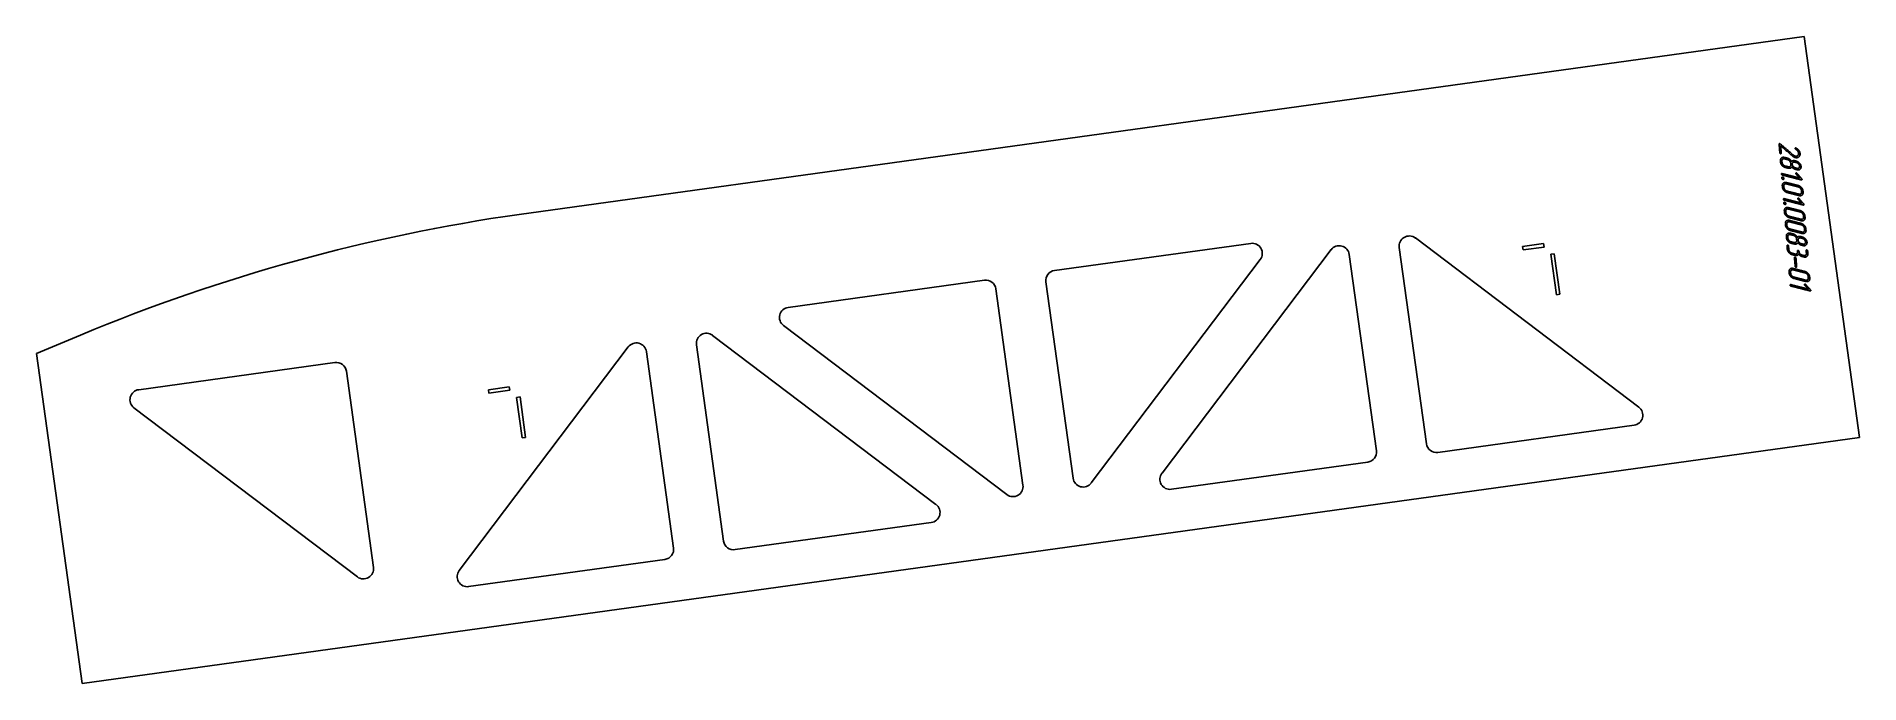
# Model space of a CAD drawing. Header units: millimetres. Extents: x 19 to 1821, y 85 to 725.
import ezdxf

# ---------------------------------------------------------------- set-up
doc = ezdxf.new("R2010")
doc.units = ezdxf.units.MM
doc.linetypes.add('K5LT_BASIC', pattern=[0])
doc.layers.add('Engraving', color=7, linetype='Continuous')

msp = doc.modelspace()

# ---------------------------------------------------------------- linework, layer by layer
at = {"color": 143, "linetype": 'K5LT_BASIC', "lineweight": 25, "true_color": 0x33acca}
for p, q in [((495.7, 548.9), (1766, 724.7)), ((1766, 724.7), (1820.8, 328.5)), ((1381.8, 525.6), (1602.6, 358.5)), ((1025, 493.5), (1219, 520.3)), ((1131.3, 293.2), (1298.4, 514.1)), ((1316.3, 509.4), (1343.2, 315.4)), ((1392.7, 322.3), (1365.8, 516.3)), ((1487.8, 517.2), (1508.4, 520.1)), ((1488.2, 513.8), (1487.8, 517.2)), ((1508.9, 516.6), (1488.2, 513.8)), ((1508.4, 520.1), (1508.9, 516.6)), ((1515.6, 509.6), (1519, 510.1)), ((1521.1, 469.5), (1515.6, 509.6)), ((1519, 510.1), (1524.5, 470)), ((1228.4, 504.4), (1061.2, 283.5)), ((761.7, 457), (955.7, 483.9)), ((967, 475.3), (993.8, 281.3)), ((1043.4, 288.2), (1016.5, 482.2)), ((1524.5, 470), (1521.1, 469.5)), ((977.9, 272), (757, 439.1)), ((62.2, 429.7), (18.6, 411.3)), ((436.5, 197), (603.6, 417.9)), ((697.9, 226.1), (671, 420.1)), ((687, 429.4), (907.8, 262.3)), ((63.7, 85.3), (18.6, 411.3)), ((119.6, 375.7), (313.6, 402.6)), ((621.5, 413.2), (648.4, 219.2)), ((324.9, 394), (351.7, 200)), ((465.4, 375.7), (486, 378.6)), ((486, 378.6), (486.5, 375.1)), ((465.9, 372.3), (465.4, 375.7)), ((486.5, 375.1), (465.9, 372.3)), ((493.2, 368.1), (496.6, 368.6)), ((498.7, 328), (493.2, 368.1)), ((496.6, 368.6), (502.1, 328.5)), ((335.8, 190.7), (114.9, 357.8)), ((1820.8, 328.5), (63.7, 85.3)), ((502.1, 328.5), (498.7, 328)), ((1598, 340.6), (1404, 313.7)), ((1334.6, 304.1), (1140.6, 277.3)), ((903.2, 244.4), (709.2, 217.6)), ((639.8, 208), (445.8, 181.1))]:
    msp.add_line(p, q, dxfattribs=at)
for centre, radius, start, end in [((746.5, -1210.3), 1777, 98.1122, 112.6484), ((1375.7, 517.6), 10, 52.8803, 187.8803), ((1220.4, 510.4), 10, 322.8803, 97.8803), ((1306.4, 508), 10, 7.8803, 142.8803), ((1026.4, 483.6), 10, 97.8803, 187.8803), ((957.1, 474), 10, 7.8803, 97.8803), ((763.1, 447.1), 10, 97.8803, 232.8803), ((611.6, 411.9), 10, 7.8803, 142.8803), ((680.9, 421.5), 10, 52.8803, 187.8803), ((315, 392.7), 10, 7.8803, 97.8803), ((121, 365.8), 10, 97.8803, 232.8803), ((1596.6, 350.5), 10, 277.8803, 52.8803), ((1333.3, 314), 10, 277.8803, 7.8803), ((1402.6, 323.6), 10, 187.8803, 277.8803), ((1139.2, 287.2), 10, 142.8803, 277.8803), ((983.9, 280), 10, 232.8803, 7.8803), ((1053.3, 289.5), 10, 187.8803, 322.8803), ((901.8, 254.3), 10, 277.8803, 52.8803), ((638.5, 217.9), 10, 277.8803, 7.8803), ((707.8, 227.5), 10, 187.8803, 277.8803), ((341.8, 198.7), 10, 232.8803, 7.8803), ((444.5, 191), 10, 142.8803, 277.8803)]:
    msp.add_arc(centre, radius, start, end, dxfattribs=at)
at = {"layer": 'Engraving', "color": 143, "linetype": 'K5LT_BASIC', "lineweight": 25, "true_color": 0x33acca}
for points, knots in [([(1742, 609.8), (1741.7, 614.1), (1741.3, 618.3), (1741.3, 618.6), (1741.5, 618.7), (1741.8, 618.9), (1742.1, 618.8), (1742.3, 618.7), (1742.4, 618.6), (1748.8, 613.2), (1755.1, 607.7), (1755.4, 607.5), (1755.7, 607.3), (1756, 607.1), (1756.2, 607), (1756.8, 606.7), (1757.3, 606.5), (1758.8, 606.1), (1759.7, 607), (1760.1, 607.4), (1760.4, 608.1), (1760.6, 608.7), (1760.5, 609.4), (1760.5, 610.4), (1759.8, 611.4), (1759.2, 612.3), (1757.8, 613.2), (1757.6, 613.3), (1757.5, 613.5), (1757.4, 613.7), (1757.3, 614), (1757.3, 614.3), (1757.4, 614.4), (1757.6, 614.6), (1757.9, 614.5), (1758.1, 614.5), (1758.2, 614.4), (1760, 613.4), (1761, 611.9), (1761.9, 610.6), (1762, 609.1), (1762.2, 607.1), (1760.9, 605.8), (1759.5, 604.5), (1757.4, 605.1), (1756.7, 605.2), (1756, 605.6), (1755.3, 606), (1754.4, 606.8), (1748.6, 611.7), (1742.9, 616.6), (1743.2, 613), (1743.4, 609.5), (1743.5, 609.2), (1743.3, 609), (1743, 608.9), (1742.8, 608.9), (1742.5, 609), (1742.3, 609.2), (1742, 609.5), (1742, 609.8)], [0, 0, 0, 3.047826, 3.047826, 3.226196, 3.226196, 3.425035, 3.425035, 3.570989, 3.570989, 9.561221, 9.561221, 9.825724, 9.825724, 10.050668, 10.050668, 10.473601, 10.473601, 11.396415, 11.396415, 11.832946, 11.832946, 12.317549, 12.317549, 13.072233, 13.072233, 14.062635, 14.062635, 14.240973, 14.240973, 14.40613, 14.40613, 14.588981, 14.588981, 14.779051, 14.779051, 14.881829, 14.881829, 16.249197, 16.249197, 17.325971, 17.325971, 18.610175, 18.610175, 19.935785, 19.935785, 20.483021, 20.483021, 21.195978, 21.195978, 26.62229, 26.62229, 29.191003, 29.191003, 29.365522, 29.365522, 29.547183, 29.547183, 29.763638, 29.763638, 30, 30, 30]), ([(1747.4, 595.3), (1745.6, 595.8), (1744.2, 597.3), (1742.8, 598.9), (1742.7, 600.7), (1742.7, 601.4), (1742.6, 602.1), (1742.5, 603.7), (1743.6, 604.7), (1744.8, 605.7), (1746.6, 605.2), (1748.1, 604.9), (1749.5, 604.5), (1750.7, 604.2), (1751.7, 603.4), (1752.8, 602.5), (1753.6, 601.2), (1754.1, 601.8), (1755, 602), (1755.8, 602.2), (1756.9, 601.9), (1757.6, 601.7), (1758.3, 601.6), (1760, 601.1), (1761.5, 599.5), (1762.2, 598.7), (1762.6, 597.9), (1762.7, 597.5), (1762.9, 597.1), (1762.9, 596.9), (1763, 596.6), (1763, 596.4), (1763, 596.2), (1763.2, 594.5), (1762, 593.5), (1761.4, 593), (1760.7, 592.9), (1760.3, 592.9), (1759.9, 592.9), (1759.7, 592.9), (1759.4, 592.9), (1759.2, 593), (1759, 593.1), (1758.3, 593.2), (1757.5, 593.4), (1756.5, 593.7), (1755.6, 594.3), (1754.7, 594.9), (1754, 595.9), (1753.6, 595), (1752.6, 594.6), (1751.5, 594.3), (1750.3, 594.6), (1748.9, 594.9), (1747.4, 595.3)], [0, 0, 0, 1.873598, 1.873598, 3.69261, 3.69261, 4.386884, 4.386884, 5.818535, 5.818535, 7.364988, 7.364988, 8.831065, 8.831065, 10.043454, 10.043454, 11.431214, 11.431214, 12.22177, 12.22177, 13.14885, 13.14885, 13.899491, 13.899491, 15.762312, 15.762312, 16.708293, 16.708293, 17.125443, 17.125443, 17.362221, 17.362221, 17.577677, 17.577677, 19.055802, 19.055802, 19.771228, 19.771228, 20.139764, 20.139764, 20.365597, 20.365597, 20.592941, 20.592941, 21.340886, 21.340886, 22.373032, 22.373032, 23.469845, 23.469845, 24.415003, 24.415003, 25.533412, 25.533412, 27, 27, 27]), ([(1747.3, 596.7), (1748.7, 596.4), (1750.2, 596), (1751.4, 595.7), (1752.2, 596.3), (1753, 596.9), (1752.9, 598.1), (1752.8, 598.8), (1752.8, 599.5), (1752.7, 600.7), (1751.8, 601.7), (1750.9, 602.8), (1749.6, 603.1), (1748.2, 603.4), (1746.7, 603.8), (1745.6, 604.1), (1744.8, 603.5), (1744, 602.8), (1744.1, 601.7), (1744.1, 601), (1744.2, 600.3), (1744.3, 599.1), (1745.2, 598.1), (1746.1, 597), (1747.3, 596.7)], [0, 0, 0, 1.329406, 1.329406, 2.254108, 2.254108, 3.148824, 3.148824, 3.778355, 3.778355, 4.877538, 4.877538, 6.009386, 6.009386, 7.338792, 7.338792, 8.260968, 8.260968, 9.137189, 9.137189, 9.766721, 9.766721, 10.866842, 10.866842, 12, 12, 12]), ([(1757.4, 594.9), (1758.1, 594.7), (1758.9, 594.5), (1760.1, 594.2), (1760.9, 594.8), (1761.7, 595.4), (1761.6, 596.6), (1761.5, 597.7), (1760.6, 598.8), (1759.7, 599.8), (1758.4, 600.1), (1757.7, 600.3), (1757, 600.5), (1755.8, 600.8), (1755, 600.2), (1754.2, 599.6), (1754.3, 598.4), (1754.4, 597.3), (1755.3, 596.2), (1756.2, 595.2), (1757.4, 594.9)], [0, 0, 0, 0.718951, 0.718951, 1.697337, 1.697337, 2.634709, 2.634709, 3.797866, 3.797866, 5.000561, 5.000561, 5.719512, 5.719512, 6.697901, 6.697901, 7.635273, 7.635273, 8.789173, 8.789173, 10, 10, 10]), ([(1744.4, 587.8), (1744.1, 587.9), (1743.9, 588.2), (1743.7, 588.4), (1743.6, 588.7), (1743.6, 588.9), (1743.8, 589.2), (1743.9, 589.3), (1744.3, 589.2), (1752.9, 587.1), (1761.5, 584.9), (1759.8, 586.8), (1758.1, 588.7), (1757.9, 589), (1757.9, 589.2), (1757.8, 589.5), (1758, 589.7), (1758.2, 589.9), (1758.5, 589.8), (1758.7, 589.7), (1759.1, 589.4), (1761.4, 586.8), (1763.7, 584.1), (1764, 583.8), (1764, 583.6), (1764, 583.3), (1763.8, 583.1), (1763.7, 582.9), (1763.3, 583), (1753.9, 585.4), (1744.4, 587.8)], [0, 0, 0, 0.181151, 0.181151, 0.343934, 0.343934, 0.472146, 0.472146, 0.625059, 0.625059, 5.39951, 5.39951, 6.773407, 6.773407, 6.936544, 6.936544, 7.074093, 7.074093, 7.217588, 7.217588, 7.383484, 7.383484, 9.302301, 9.302301, 9.462957, 9.462957, 9.596849, 9.596849, 9.739807, 9.739807, 15, 15, 15]), ([(1746.1, 584.3), (1746.2, 583.9), (1745.8, 583.7), (1745.5, 583.4), (1745.1, 583.5), (1744.7, 583.6), (1744.4, 584), (1744, 584.4), (1743.9, 584.9), (1743.9, 585.4), (1744.2, 585.6), (1744.5, 585.8), (1745, 585.7), (1745.2, 585.6), (1745.6, 585.2), (1746.1, 584.9), (1746.1, 584.3)], [0, 0, 0, 0.855828, 0.855828, 1.74556, 1.74556, 2.805969, 2.805969, 3.96496, 3.96496, 4.876932, 4.876932, 5.801755, 5.801755, 6.76801, 6.76801, 8, 8, 8]), ([(1749.3, 570.5), (1747.6, 571), (1746.2, 572.5), (1744.8, 574.1), (1744.6, 575.9), (1744.6, 576.6), (1744.5, 577.3), (1744.4, 578.9), (1745.6, 579.9), (1746.7, 580.9), (1748.6, 580.4), (1754.4, 579), (1760.2, 577.5), (1761.9, 577), (1763.4, 575.5), (1764.8, 573.9), (1764.9, 572.1), (1765, 571.4), (1765, 570.7), (1765.1, 569), (1764, 568), (1762.8, 567.1), (1761, 567.5), (1755.2, 569), (1749.3, 570.5)], [0, 0, 0, 0.846521, 0.846521, 1.674424, 1.674424, 1.989042, 1.989042, 2.637777, 2.637777, 3.338641, 3.338641, 5.996422, 5.996422, 6.83575, 6.83575, 7.667338, 7.667338, 7.981955, 7.981955, 8.645972, 8.645972, 9.342219, 9.342219, 12, 12, 12]), ([(1749.2, 571.9), (1755.1, 570.4), (1760.9, 569), (1762.1, 568.7), (1762.9, 569.3), (1763.6, 569.9), (1763.6, 571.1), (1763.5, 571.8), (1763.4, 572.5), (1763.4, 573.7), (1762.4, 574.7), (1761.5, 575.7), (1760.3, 576.1), (1754.5, 577.5), (1748.7, 579), (1747.5, 579.3), (1746.7, 578.7), (1745.9, 578), (1746, 576.9), (1746, 576.2), (1746.1, 575.5), (1746.2, 574.4), (1747.1, 573.3), (1748, 572.2), (1749.2, 571.9)], [0, 0, 0, 3.194824, 3.194824, 3.749556, 3.749556, 4.284872, 4.284872, 4.662943, 4.662943, 5.32312, 5.32312, 6.003067, 6.003067, 9.197891, 9.197891, 9.751896, 9.751896, 10.278148, 10.278148, 10.656218, 10.656218, 11.310094, 11.310094, 12, 12, 12]), ([(1746.4, 563), (1746, 563.1), (1745.8, 563.4), (1745.6, 563.6), (1745.6, 563.9), (1745.6, 564.1), (1745.7, 564.4), (1745.9, 564.5), (1746.3, 564.5), (1754.8, 562.3), (1763.4, 560.1), (1761.7, 562), (1760.1, 563.9), (1759.8, 564.2), (1759.8, 564.4), (1759.8, 564.7), (1760, 564.9), (1760.2, 565.1), (1760.5, 565), (1760.6, 564.9), (1761, 564.6), (1763.3, 562), (1765.7, 559.3), (1765.9, 559), (1765.9, 558.8), (1766, 558.5), (1765.8, 558.3), (1765.6, 558.1), (1765.3, 558.2), (1755.8, 560.6), (1746.4, 563)], [0, 0, 0, 0.181151, 0.181151, 0.343934, 0.343934, 0.472146, 0.472146, 0.625059, 0.625059, 5.39951, 5.39951, 6.773407, 6.773407, 6.936544, 6.936544, 7.074093, 7.074093, 7.217588, 7.217588, 7.383484, 7.383484, 9.302301, 9.302301, 9.462957, 9.462957, 9.596849, 9.596849, 9.739807, 9.739807, 15, 15, 15]), ([(1748.1, 559.5), (1748.1, 559.2), (1747.8, 558.9), (1747.4, 558.7), (1747.1, 558.8), (1746.7, 558.9), (1746.3, 559.2), (1745.9, 559.6), (1745.9, 560.1), (1745.8, 560.6), (1746.1, 560.8), (1746.5, 561), (1746.9, 560.9), (1747.1, 560.8), (1747.6, 560.4), (1748, 560.1), (1748.1, 559.5)], [0, 0, 0, 0.855828, 0.855828, 1.74556, 1.74556, 2.805969, 2.805969, 3.96496, 3.96496, 4.876932, 4.876932, 5.801755, 5.801755, 6.76801, 6.76801, 8, 8, 8]), ([(1751.3, 545.7), (1749.5, 546.2), (1748.1, 547.7), (1746.7, 549.3), (1746.6, 551.1), (1746.5, 551.8), (1746.5, 552.5), (1746.3, 554.1), (1747.5, 555.1), (1748.7, 556.1), (1750.5, 555.6), (1756.3, 554.2), (1762.1, 552.7), (1763.9, 552.2), (1765.3, 550.7), (1766.7, 549.1), (1766.8, 547.3), (1766.9, 546.6), (1767, 545.9), (1767.1, 544.2), (1765.9, 543.2), (1764.7, 542.3), (1762.9, 542.7), (1757.1, 544.2), (1751.3, 545.7)], [0, 0, 0, 0.846521, 0.846521, 1.674424, 1.674424, 1.989042, 1.989042, 2.637777, 2.637777, 3.338641, 3.338641, 5.996422, 5.996422, 6.83575, 6.83575, 7.667338, 7.667338, 7.981955, 7.981955, 8.645972, 8.645972, 9.342219, 9.342219, 12, 12, 12]), ([(1752.3, 533), (1750.5, 533.5), (1749.1, 535.1), (1747.7, 536.7), (1747.6, 538.4), (1747.5, 539.1), (1747.5, 539.8), (1747.3, 541.5), (1748.5, 542.5), (1749.7, 543.4), (1751.5, 543), (1757.3, 541.5), (1763.1, 540), (1764.9, 539.6), (1766.3, 538), (1767.7, 536.4), (1767.8, 534.7), (1767.9, 533.9), (1767.9, 533.2), (1768.1, 531.5), (1766.9, 530.6), (1765.7, 529.6), (1763.9, 530.1), (1758.1, 531.6), (1752.3, 533)], [0, 0, 0, 0.846521, 0.846521, 1.674424, 1.674424, 1.989042, 1.989042, 2.637777, 2.637777, 3.338641, 3.338641, 5.996422, 5.996422, 6.83575, 6.83575, 7.667338, 7.667338, 7.981955, 7.981955, 8.645972, 8.645972, 9.342219, 9.342219, 12, 12, 12]), ([(1751.2, 547.1), (1757, 545.6), (1762.8, 544.2), (1764, 543.9), (1764.8, 544.5), (1765.6, 545.1), (1765.5, 546.3), (1765.4, 547), (1765.4, 547.7), (1765.3, 548.9), (1764.4, 549.9), (1763.5, 551), (1762.3, 551.3), (1756.4, 552.7), (1750.6, 554.2), (1749.4, 554.5), (1748.6, 553.9), (1747.8, 553.3), (1747.9, 552.1), (1748, 551.4), (1748, 550.7), (1748.1, 549.6), (1749, 548.5), (1749.9, 547.4), (1751.2, 547.1)], [0, 0, 0, 3.194824, 3.194824, 3.749556, 3.749556, 4.284872, 4.284872, 4.662943, 4.662943, 5.32312, 5.32312, 6.003067, 6.003067, 9.197891, 9.197891, 9.751896, 9.751896, 10.278148, 10.278148, 10.656218, 10.656218, 11.310094, 11.310094, 12, 12, 12]), ([(1752.2, 534.5), (1758, 533), (1763.8, 531.5), (1765, 531.2), (1765.8, 531.8), (1766.6, 532.4), (1766.5, 533.6), (1766.4, 534.3), (1766.4, 535), (1766.3, 536.2), (1765.4, 537.2), (1764.5, 538.3), (1763.2, 538.6), (1757.4, 540.1), (1751.6, 541.6), (1750.4, 541.9), (1749.6, 541.2), (1748.8, 540.6), (1748.9, 539.5), (1749, 538.8), (1749, 538.1), (1749.1, 536.9), (1750, 535.8), (1750.9, 534.8), (1752.2, 534.5)], [0, 0, 0, 3.194824, 3.194824, 3.749556, 3.749556, 4.284872, 4.284872, 4.662943, 4.662943, 5.32312, 5.32312, 6.003067, 6.003067, 9.197891, 9.197891, 9.751896, 9.751896, 10.278148, 10.278148, 10.656218, 10.656218, 11.310094, 11.310094, 12, 12, 12]), ([(1753.3, 520.4), (1751.4, 520.9), (1750.1, 522.4), (1748.7, 524), (1748.6, 525.8), (1748.5, 526.5), (1748.5, 527.2), (1748.3, 528.8), (1749.5, 529.8), (1750.7, 530.8), (1752.5, 530.3), (1753.9, 530), (1755.4, 529.6), (1756.5, 529.3), (1757.6, 528.4), (1758.6, 527.6), (1759.4, 526.3), (1760, 526.9), (1760.8, 527.1), (1761.7, 527.3), (1762.7, 527), (1763.5, 526.8), (1764.2, 526.6), (1765.9, 526.2), (1767.4, 524.6), (1768.1, 523.8), (1768.5, 523), (1768.6, 522.6), (1768.7, 522.2), (1768.8, 522), (1768.8, 521.7), (1768.9, 521.5), (1768.9, 521.3), (1769, 519.5), (1767.8, 518.6), (1767.3, 518.1), (1766.5, 518), (1766.1, 518), (1765.8, 518), (1765.5, 518), (1765.3, 518), (1765.1, 518.1), (1764.9, 518.1), (1764.1, 518.3), (1763.4, 518.5), (1762.3, 518.8), (1761.5, 519.4), (1760.6, 520), (1759.9, 521), (1759.5, 520.1), (1758.4, 519.7), (1757.4, 519.4), (1756.2, 519.7), (1754.7, 520), (1753.3, 520.4)], [0, 0, 0, 1.873598, 1.873598, 3.69261, 3.69261, 4.386884, 4.386884, 5.818535, 5.818535, 7.364988, 7.364988, 8.831065, 8.831065, 10.043454, 10.043454, 11.431214, 11.431214, 12.22177, 12.22177, 13.14885, 13.14885, 13.899491, 13.899491, 15.762312, 15.762312, 16.708293, 16.708293, 17.125443, 17.125443, 17.362221, 17.362221, 17.577677, 17.577677, 19.055802, 19.055802, 19.771228, 19.771228, 20.139764, 20.139764, 20.365597, 20.365597, 20.592941, 20.592941, 21.340886, 21.340886, 22.373032, 22.373032, 23.469845, 23.469845, 24.415003, 24.415003, 25.533412, 25.533412, 27, 27, 27]), ([(1753.2, 521.8), (1754.6, 521.5), (1756.1, 521.1), (1757.3, 520.8), (1758.1, 521.4), (1758.8, 522), (1758.7, 523.2), (1758.7, 523.9), (1758.6, 524.6), (1758.5, 525.8), (1757.6, 526.8), (1756.7, 527.9), (1755.5, 528.2), (1754.1, 528.5), (1752.6, 528.9), (1751.4, 529.2), (1750.6, 528.6), (1749.8, 527.9), (1749.9, 526.8), (1750, 526.1), (1750, 525.4), (1750.1, 524.2), (1751, 523.2), (1751.9, 522.1), (1753.2, 521.8)], [0, 0, 0, 1.329406, 1.329406, 2.254108, 2.254108, 3.148824, 3.148824, 3.778355, 3.778355, 4.877538, 4.877538, 6.009386, 6.009386, 7.338792, 7.338792, 8.260968, 8.260968, 9.137189, 9.137189, 9.766721, 9.766721, 10.866842, 10.866842, 12, 12, 12]), ([(1763.3, 519.9), (1764, 519.7), (1764.7, 519.6), (1766, 519.3), (1766.7, 519.9), (1767.5, 520.5), (1767.4, 521.6), (1767.3, 522.8), (1766.4, 523.9), (1765.5, 524.9), (1764.3, 525.2), (1763.6, 525.4), (1762.8, 525.6), (1761.6, 525.9), (1760.8, 525.3), (1760.1, 524.7), (1760.1, 523.5), (1760.2, 522.4), (1761.1, 521.3), (1762, 520.3), (1763.3, 519.9)], [0, 0, 0, 0.718951, 0.718951, 1.697337, 1.697337, 2.634709, 2.634709, 3.797866, 3.797866, 5.000561, 5.000561, 5.719512, 5.719512, 6.697901, 6.697901, 7.635273, 7.635273, 8.789173, 8.789173, 10, 10, 10]), ([(1760.7, 509.7), (1760.3, 508.9), (1759.3, 508.5), (1758.3, 508.1), (1757.1, 508.4), (1755.6, 508.8), (1754.1, 509.2), (1752.3, 509.6), (1751, 511.2), (1749.6, 512.8), (1749.4, 514.5), (1749.3, 516.3), (1749.2, 518.1), (1749.1, 518.4), (1749.3, 518.5), (1749.6, 518.7), (1749.8, 518.6), (1750, 518.5), (1750.3, 518.3), (1750.6, 518), (1750.6, 517.7), (1750.8, 515.9), (1750.9, 514.2), (1751, 513), (1751.9, 511.9), (1752.8, 510.9), (1754, 510.6), (1755.5, 510.2), (1756.9, 509.8), (1758.1, 509.5), (1758.9, 510.1), (1759.7, 510.7), (1759.6, 511.9), (1759.6, 512.3), (1759.6, 512.6), (1759.5, 513), (1759.7, 513.1), (1760, 513.2), (1760.2, 513.2), (1760.4, 513.1), (1760.7, 512.9), (1761, 512.6), (1761, 512.3), (1761.1, 511.1), (1762, 510), (1762.9, 509), (1764.2, 508.7), (1764.9, 508.5), (1765.6, 508.3), (1766.8, 508), (1767.6, 508.6), (1768.4, 509.2), (1768.3, 510.4), (1768.2, 511.8), (1768.1, 513.2), (1768.1, 513.6), (1768.2, 513.7), (1768.5, 513.8), (1768.8, 513.8), (1768.9, 513.7), (1769.2, 513.5), (1769.5, 513.2), (1769.5, 512.9), (1769.6, 511.5), (1769.8, 510), (1769.9, 508.3), (1768.7, 507.3), (1767.6, 506.4), (1765.7, 506.9), (1765, 507.1), (1764.3, 507.3), (1764, 507.3), (1763.8, 507.4), (1763.6, 507.4), (1763.5, 507.5), (1763.3, 507.6), (1763.2, 507.6), (1762.8, 507.8), (1762.3, 508.1), (1761.5, 508.7), (1760.7, 509.7)], [0, 0, 0, 1.105144, 1.105144, 2.412716, 2.412716, 4.127289, 4.127289, 6.317725, 6.317725, 8.444428, 8.444428, 10.473835, 10.473835, 10.771721, 10.771721, 11.072067, 11.072067, 11.383969, 11.383969, 11.786648, 11.786648, 13.815299, 13.815299, 15.233378, 15.233378, 16.694041, 16.694041, 18.407672, 18.407672, 19.599582, 19.599582, 20.752416, 20.752416, 21.157966, 21.157966, 21.455979, 21.455979, 21.756325, 21.756325, 22.068262, 22.068262, 22.471154, 22.471154, 23.889361, 23.889361, 25.351099, 25.351099, 26.208759, 26.208759, 27.401767, 27.401767, 28.555011, 28.555011, 30.178678, 30.178678, 30.476609, 30.476609, 30.776948, 30.776948, 31.088855, 31.088855, 31.491662, 31.491662, 33.115329, 33.115329, 34.837976, 34.837976, 36.636534, 36.636534, 37.494477, 37.494477, 37.777625, 37.777625, 37.949211, 37.949211, 38.142551, 38.142551, 38.714041, 38.714041, 40, 40, 40]), ([(1757.2, 497.5), (1756.9, 501.8), (1756.5, 506), (1756.5, 506.3), (1756.7, 506.5), (1756.9, 506.6), (1757.2, 506.5), (1757.4, 506.5), (1757.7, 506.3), (1758, 506), (1758, 505.7), (1758.3, 501.4), (1758.7, 497.1), (1758.7, 496.9), (1758.5, 496.7), (1758.2, 496.6), (1758, 496.6), (1757.7, 496.7), (1757.5, 496.9), (1757.2, 497.2), (1757.2, 497.5)], [0, 0, 0, 3.94619, 3.94619, 4.18756, 4.18756, 4.430856, 4.430856, 4.683549, 4.683549, 5.009861, 5.009861, 8.956051, 8.956051, 9.181245, 9.181245, 9.415662, 9.415662, 9.694987, 9.694987, 10, 10, 10]), ([(1756, 485.6), (1754.2, 486), (1752.8, 487.6), (1751.4, 489.2), (1751.3, 490.9), (1751.2, 491.7), (1751.2, 492.4), (1751.1, 494), (1752.2, 495), (1753.4, 496), (1755.2, 495.5), (1761, 494), (1766.9, 492.5), (1768.6, 492.1), (1770, 490.5), (1771.4, 489), (1771.5, 487.2), (1771.6, 486.5), (1771.7, 485.8), (1771.8, 484), (1770.6, 483.1), (1769.4, 482.1), (1767.6, 482.6), (1761.8, 484.1), (1756, 485.6)], [0, 0, 0, 0.846521, 0.846521, 1.674424, 1.674424, 1.989042, 1.989042, 2.637777, 2.637777, 3.338641, 3.338641, 5.996422, 5.996422, 6.83575, 6.83575, 7.667338, 7.667338, 7.981955, 7.981955, 8.645972, 8.645972, 9.342219, 9.342219, 12, 12, 12]), ([(1755.9, 487), (1761.7, 485.5), (1767.5, 484), (1768.7, 483.7), (1769.5, 484.3), (1770.3, 485), (1770.2, 486.1), (1770.1, 486.8), (1770.1, 487.5), (1770, 488.7), (1769.1, 489.8), (1768.2, 490.8), (1767, 491.1), (1761.1, 492.6), (1755.3, 494.1), (1754.1, 494.4), (1753.4, 493.7), (1752.6, 493.1), (1752.6, 492), (1752.7, 491.3), (1752.8, 490.6), (1752.8, 489.4), (1753.7, 488.4), (1754.6, 487.3), (1755.9, 487)], [0, 0, 0, 3.194824, 3.194824, 3.749556, 3.749556, 4.284872, 4.284872, 4.662943, 4.662943, 5.32312, 5.32312, 6.003067, 6.003067, 9.197891, 9.197891, 9.751896, 9.751896, 10.278148, 10.278148, 10.656218, 10.656218, 11.310094, 11.310094, 12, 12, 12]), ([(1753, 478.1), (1752.7, 478.2), (1752.4, 478.4), (1752.3, 478.7), (1752.2, 479), (1752.2, 479.1), (1752.4, 479.4), (1752.5, 479.6), (1752.9, 479.5), (1761.5, 477.3), (1770.1, 475.1), (1768.4, 477.1), (1766.7, 479), (1766.5, 479.2), (1766.4, 479.5), (1766.4, 479.8), (1766.6, 480), (1766.8, 480.1), (1767.1, 480), (1767.2, 480), (1767.6, 479.7), (1770, 477), (1772.3, 474.4), (1772.6, 474.1), (1772.6, 473.8), (1772.6, 473.5), (1772.4, 473.4), (1772.2, 473.2), (1771.9, 473.3), (1762.5, 475.7), (1753, 478.1)], [0, 0, 0, 0.181151, 0.181151, 0.343934, 0.343934, 0.472146, 0.472146, 0.625059, 0.625059, 5.39951, 5.39951, 6.773407, 6.773407, 6.936544, 6.936544, 7.074093, 7.074093, 7.217588, 7.217588, 7.383484, 7.383484, 9.302301, 9.302301, 9.462957, 9.462957, 9.596849, 9.596849, 9.739807, 9.739807, 15, 15, 15])]:
    msp.add_open_spline(points, degree=2, knots=knots, dxfattribs=at)

doc.saveas('drawing.dxf')
